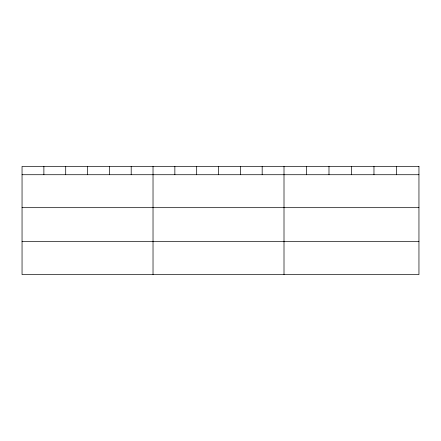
<?xml version="1.0" encoding="UTF-8"?>
<svg xmlns="http://www.w3.org/2000/svg" width="441" height="441" viewBox="0 0 441 441"><rect width="100%" height="100%" fill="white"/><g stroke="black" fill="none" stroke-linecap="round" stroke-linejoin="round"><path stroke-width="0.66" d="M22.05 174.719L418.95 174.719M22.05 207.678L418.95 207.678M22.05 241.635L418.95 241.635M396.459 166.406L396.459 174.719M373.968 166.406L373.968 174.719M351.477 166.406L351.477 174.719M328.986 166.406L328.986 174.719M306.495 166.406L306.495 174.719M284.004 166.406L284.004 274.594M262.175 166.406L262.175 174.719M240.345 166.406L240.345 174.719M218.516 166.406L218.516 174.719M196.686 166.406L196.686 174.719M174.857 166.406L174.857 174.719M153.027 166.406L153.027 274.594M131.197 166.406L131.197 174.719M109.368 166.406L109.368 174.719M87.539 166.406L87.539 174.719M65.709 166.406L65.709 174.719M43.88 166.406L43.88 174.719M418.95 166.406L22.05 166.406L22.05 274.594L418.95 274.594L418.95 166.406"/></g></svg>
